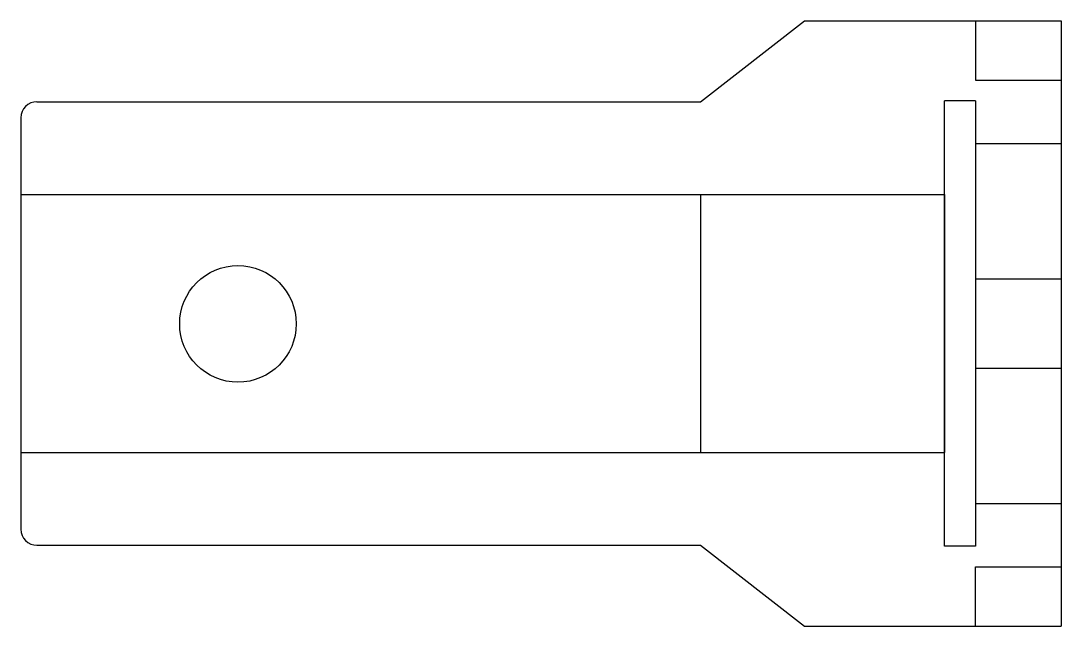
# Model space of a CAD drawing. Header units: centimetres. Extents: x 1903.5 to 1975.5, y 897.5 to 939.4.
import ezdxf

# ---------------------------------------------------------------- set-up
doc = ezdxf.new("R2010")
doc.units = ezdxf.units.CM
doc.layers.add('輪廓', color=7, linetype='Continuous', lineweight=30)

msp = doc.modelspace()

# ---------------------------------------------------------------- linework, layer by layer
at = {"layer": '輪廓'}
for p, q in [((1950.564, 933.769), (1957.759, 939.364)), ((1957.759, 939.364), (1975.529, 939.364)), ((1969.585, 939.364), (1969.585, 935.258)), ((1975.529, 939.364), (1975.529, 897.481)), ((1969.585, 935.258), (1975.529, 935.258)), ((1904.608, 933.769), (1950.564, 933.769)), ((1967.445, 903.019), (1967.445, 933.826)), ((1969.585, 933.826), (1967.445, 933.826)), ((1969.585, 933.826), (1969.585, 903.019)), ((1903.488, 932.649), (1903.488, 904.196)), ((1969.585, 930.877), (1975.529, 930.877)), ((1903.488, 927.351), (1967.445, 927.351)), ((1950.564, 927.351), (1950.564, 909.494)), ((1967.445, 927.351), (1967.445, 909.494)), ((1969.585, 921.52), (1975.529, 921.52)), ((1969.585, 915.325), (1975.529, 915.325)), ((1903.488, 909.494), (1967.445, 909.494)), ((1969.585, 905.968), (1975.529, 905.968)), ((1904.608, 903.076), (1950.564, 903.076)), ((1950.564, 903.076), (1957.759, 897.481)), ((1969.585, 903.019), (1967.445, 903.019)), ((1969.585, 903.019), (1967.445, 903.019)), ((1969.585, 897.481), (1969.585, 901.587)), ((1969.585, 901.587), (1975.529, 901.587)), ((1957.759, 897.481), (1975.529, 897.481))]:
    msp.add_line(p, q, dxfattribs=at)
msp.add_circle((1918.525, 918.396), 4.036, dxfattribs=at)
for centre, start, end in [((1904.608, 932.649), 90, 180), ((1904.608, 904.196), 180, 270)]:
    msp.add_arc(centre, 1.12, start, end, dxfattribs=at)

doc.saveas('drawing.dxf')
